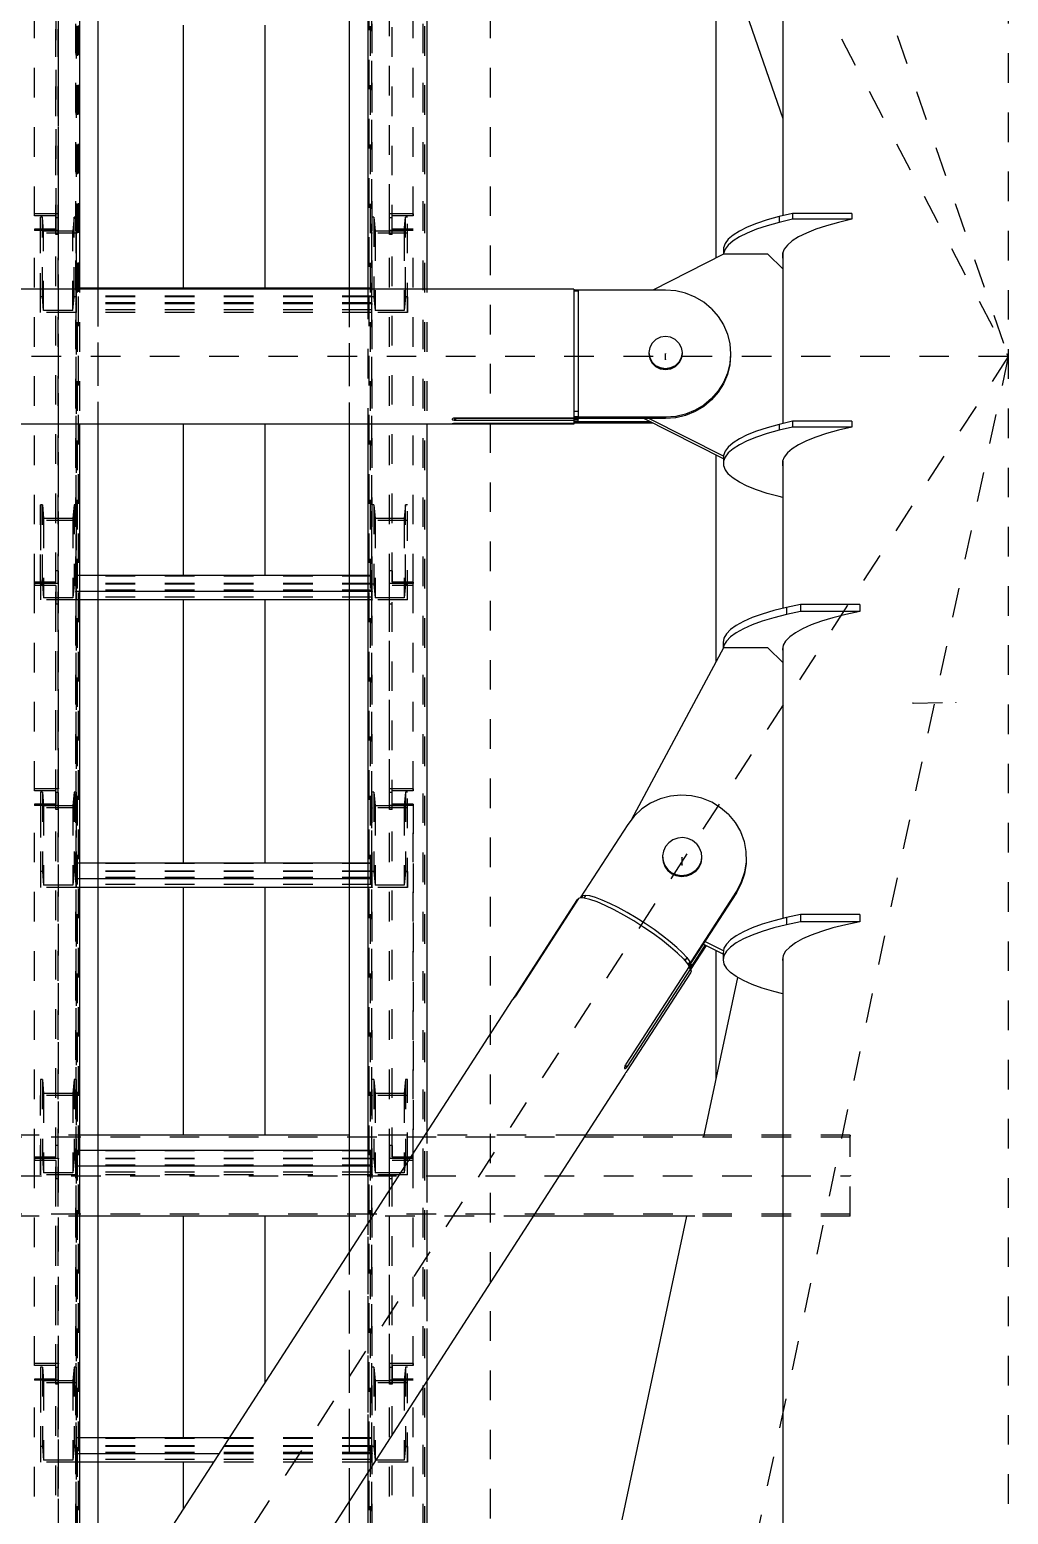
# Model space of a CAD drawing. Header units: millimetres. Extents: x 149919 to 150445, y 136651 to 136866.
# Drawn here: x 150262.21 to 150265.51, y 136836.66 to 136841.68 of the extents above; entities that cross this region are included whole.
import ezdxf

# ---------------------------------------------------------------- set-up
doc = ezdxf.new("R2010")
doc.units = ezdxf.units.MM
doc.header["$LTSCALE"] = 0.25
for name, pattern in [('CENTER', [50.8, 31.75, -6.35, 6.35, -6.35]), ('XKITLINE00', [0]), ('XKITLINE02', [4, 2, -2]), ('XKITLINE03', [6, 3, -1, 1, -1])]:
    doc.linetypes.add(name, pattern=pattern)

# ---------------------------------------------------------------- blocks, each defined once
blk = doc.blocks.new('çatıı')
at = {"color": 8, "linetype": 'CENTER'}
for p, q in [((12195, 20197.81), (12195, 18543.85)), ((11840, 20030.97), (12370, 19020.27)), ((12195, 19525.62), (12370, 19020.27)), ((12370, 19282.77), (12370, 17654.86)), ((12370, 19020.27), (11840, 19020.28)), ((12370, 19020.27), (11840, 18200.27)), ((12370, 19020.27), (12195, 18200.27)), ((12254.2, 19019.27), (12254.2, 19021.28)), ((12337.79, 18903.23), (12352.31, 18903.51)), ((12259.8, 18848.55), (12259.8, 18851))]:
    blk.add_line(p, q, dxfattribs=at)
at = {"color": 1, "linetype": 'XKITLINE03'}
for p, q in [((12049.02, 19347.97), (12049.01, 17639.73)), ((12055.02, 19330.99), (12055.02, 17630.24)), ((12154.97, 17630.24), (12154.97, 19330.99)), ((12049.01, 19137.83), (12049.01, 19068.5)), ((12160.99, 19068.5), (12160.99, 19137.83)), ((12049.01, 19062.86), (12049.01, 18943.64)), ((12055.01, 19062.01), (12055.01, 19035.19)), ((12154.99, 19035.19), (12154.99, 19062.01)), ((12160.99, 18943.64), (12160.99, 19062.86)), ((12154.99, 19038.06), (12055.01, 19038.06)), ((12055.01, 18964.92), (12055.01, 18938.1)), ((12154.99, 18938.1), (12154.99, 18964.92)), ((12049.01, 18943.64), (12049.01, 18874.32)), ((12160.99, 18874.32), (12160.99, 18943.64)), ((12154.99, 18940.97), (12055.01, 18940.97)), ((12049.01, 18868.68), (12049.01, 18749.46)), ((12055.01, 18867.82), (12055.01, 18841.01)), ((12154.99, 18841.01), (12154.99, 18867.82)), ((12160.99, 18749.46), (12160.99, 18868.68)), ((12154.99, 18843.88), (12055.01, 18843.88)), ((12055.01, 18770.73), (12055.01, 18743.92)), ((12154.99, 18743.92), (12154.99, 18770.73)), ((12049.01, 18749.46), (12049.01, 18680.14)), ((12154.99, 18746.79), (12055.01, 18746.79)), ((12160.99, 18680.14), (12160.99, 18749.46)), ((11893.35, 18743.61), (12316.66, 18743.61)), ((12049.01, 18674.49), (12049.01, 18555.28)), ((12055.01, 18673.64), (12055.01, 18646.82)), ((12154.99, 18646.82), (12154.99, 18673.64)), ((12160.99, 18555.28), (12160.99, 18674.49)), ((12154.99, 18649.7), (12055.01, 18649.7))]:
    blk.add_line(p, q, dxfattribs=at)
at = {"color": 116, "linetype": 'XKITLINE02', "true_color": 0x136734}
for p, q in [((12054.93, 17642.74), (12054.93, 19342.25)), ((12055.46, 17641.93), (12055.47, 19341.44)), ((12154.54, 17641.93), (12154.54, 19341.44)), ((12155.07, 17642.74), (12155.07, 19342.25)), ((12172.31, 17642.74), (12172.31, 19342.25)), ((12172.84, 17641.93), (12172.84, 19341.44)), ((12055.02, 19042.12), (12055.02, 19335.78)), ((12055.87, 19042.12), (12055.87, 19335.45)), ((12062.52, 17630.44), (12062.52, 19335.78)), ((12147.47, 17630.24), (12147.47, 19335.78)), ((12154.12, 17630.57), (12154.12, 19335.45)), ((12154.97, 17630.24), (12154.97, 19335.78)), ((12041.01, 19067.8), (12041.01, 19137.83)), ((12048.21, 19137.13), (12048.21, 19067.8)), ((12049.01, 19137.83), (12049.01, 19068.5)), ((12160.99, 19068.5), (12160.99, 19137.83)), ((12161.79, 19061.53), (12161.79, 19137.13)), ((12168.99, 19067.8), (12168.99, 19137.83)), ((12048.21, 19061.53), (12048.21, 19130.86)), ((12049.01, 19061.53), (12049.01, 19130.86)), ((12049.01, 19068.5), (12041.01, 19068.5)), ((12048.21, 19067.8), (12041.01, 19067.8)), ((12043.69, 19067.35), (12043.01, 19067.35)), ((12043.01, 19062.01), (12043.01, 19067.35)), ((12043.01, 19038.5), (12043.01, 19067.35)), ((12044.07, 19062.69), (12043.69, 19067.35)), ((12043.69, 19040.53), (12043.69, 19067.35)), ((12048.21, 19067.8), (12048.21, 19062.69)), ((12049.01, 19067.18), (12048.21, 19067.18)), ((12048.21, 19067.18), (12048.21, 19063.29)), ((12048.21, 18944.07), (12048.21, 19067.18)), ((12049.01, 19068.5), (12049.01, 19062.69)), ((12049.01, 19067.18), (12049.01, 19062.86)), ((12049.01, 18943.64), (12049.01, 19067.18)), ((12054.33, 19067.35), (12053.95, 19062.69)), ((12055.01, 19067.35), (12054.33, 19067.35)), ((12054.33, 19040.53), (12054.33, 19067.35)), ((12055.01, 19067.35), (12055.01, 19062.01)), ((12055.01, 19038.5), (12055.01, 19067.35)), ((12154.99, 19035.19), (12154.99, 19067.35)), ((12155.67, 19067.35), (12154.99, 19067.35)), ((12155.67, 19067.35), (12155.67, 19040.53)), ((12155.67, 19067.35), (12156.05, 19062.69)), ((12160.99, 19061.53), (12160.99, 19068.5)), ((12168.99, 19068.5), (12160.99, 19068.5)), ((12160.99, 18943.64), (12160.99, 19067.18)), ((12161.79, 19067.18), (12160.99, 19067.18)), ((12168.99, 19067.8), (12161.79, 19067.8)), ((12161.79, 18944.07), (12161.79, 19067.18)), ((12165.93, 19062.69), (12166.31, 19067.35)), ((12166.31, 19040.53), (12166.31, 19067.35)), ((12166.99, 19067.35), (12166.31, 19067.35)), ((12166.99, 19035.19), (12166.99, 19067.35)), ((12168.99, 19068.5), (12168.99, 19067.8)), ((12048.21, 19063.29), (12041.01, 19063.29)), ((12041.01, 19063.29), (12041.01, 19062.86)), ((12041.01, 18943.64), (12041.01, 19063.29)), ((12049.01, 19062.86), (12041.01, 19062.86)), ((12055.01, 19062.01), (12043.01, 19062.01)), ((12043.01, 19035.19), (12043.01, 19062.01)), ((12053.95, 19062.69), (12044.07, 19062.69)), ((12044.07, 19035.87), (12044.07, 19062.69)), ((12053.95, 19035.87), (12053.95, 19062.69)), ((12055.01, 19035.19), (12055.01, 19062.01)), ((12166.99, 19062.01), (12154.99, 19062.01)), ((12156.05, 19062.69), (12156.05, 19035.87)), ((12165.93, 19062.69), (12156.05, 19062.69)), ((12168.99, 19062.86), (12160.99, 19062.86)), ((12168.99, 19063.29), (12161.79, 19063.29)), ((12165.93, 19062.69), (12165.93, 19035.87)), ((12168.99, 18943.64), (12168.99, 19063.29)), ((12049.01, 19061.53), (12048.21, 19061.53)), ((12161.79, 19061.53), (12160.99, 19061.53)), ((12055.01, 19035.19), (12055.01, 19043.4)), ((12062.52, 19043.4), (12055.01, 19043.4)), ((12154.99, 19043.24), (12055.01, 19043.24)), ((12055.02, 17630.24), (12055.02, 19043.1)), ((12055.87, 17630.57), (12055.87, 19043.1)), ((12056.31, 17641.93), (12056.31, 19043.1)), ((12062.52, 17635.03), (12062.52, 19043.1)), ((12154.99, 19043.4), (12147.47, 19043.4)), ((12147.47, 17634.82), (12147.47, 19043.1)), ((12153.69, 17672.9), (12153.69, 19043.1)), ((12154.99, 19035.19), (12154.99, 19043.4)), ((12173.69, 17641.93), (12173.69, 19043.1)), ((12043.69, 19040.53), (12043.01, 19040.53)), ((12044.07, 19035.87), (12043.69, 19040.53)), ((12053.95, 19035.87), (12054.33, 19040.53)), ((12055.01, 19040.53), (12054.33, 19040.53)), ((12154.99, 19040.69), (12055.01, 19040.69)), ((12154.99, 19040.53), (12055.01, 19040.53)), ((12154.99, 19038.49), (12055.01, 19038.49)), ((12154.99, 19038.06), (12055.01, 19038.06)), ((12155.67, 19040.53), (12154.99, 19040.53)), ((12155.67, 19040.53), (12156.05, 19035.87)), ((12166.31, 19040.53), (12165.93, 19035.87)), ((12166.99, 19040.53), (12166.31, 19040.53)), ((12166.99, 19040.53), (12166.99, 19035.19)), ((12055.01, 19035.19), (12043.01, 19035.19)), ((12053.95, 19035.87), (12044.07, 19035.87)), ((12154.99, 19036.12), (12055.01, 19036.12)), ((12154.99, 19035.19), (12055.01, 19035.19)), ((12166.99, 19035.19), (12154.99, 19035.19)), ((12165.93, 19035.87), (12156.05, 19035.87)), ((12043.69, 18970.26), (12043.01, 18970.26)), ((12043.01, 18970.26), (12043.01, 18964.92)), ((12043.01, 18943.44), (12043.01, 18970.26)), ((12043.69, 18970.26), (12044.07, 18965.59)), ((12043.69, 18943.44), (12043.69, 18970.26)), ((12054.33, 18970.26), (12053.95, 18965.59)), ((12055.01, 18970.26), (12054.33, 18970.26)), ((12054.33, 18970.26), (12054.33, 18943.44)), ((12055.01, 18970.26), (12055.01, 18964.92)), ((12055.01, 18970.26), (12055.01, 18943.44)), ((12154.99, 18938.1), (12154.99, 18970.26)), ((12155.67, 18970.26), (12154.99, 18970.26)), ((12155.67, 18970.26), (12155.67, 18943.44)), ((12155.67, 18970.26), (12156.05, 18965.59)), ((12166.31, 18970.26), (12165.93, 18965.59)), ((12166.31, 18943.44), (12166.31, 18970.26)), ((12166.99, 18970.26), (12166.31, 18970.26)), ((12166.99, 18938.1), (12166.99, 18970.26)), ((12055.01, 18964.92), (12043.01, 18964.92)), ((12043.01, 18964.92), (12043.01, 18938.1)), ((12053.95, 18965.59), (12044.07, 18965.59)), ((12044.07, 18965.59), (12044.07, 18938.78)), ((12053.95, 18965.59), (12053.95, 18938.78)), ((12055.01, 18964.92), (12055.01, 18938.1)), ((12166.99, 18964.92), (12154.99, 18964.92)), ((12156.05, 18965.59), (12156.05, 18938.78)), ((12165.93, 18965.59), (12156.05, 18965.59)), ((12165.93, 18965.59), (12165.93, 18938.78)), ((12049.01, 18947.96), (12048.21, 18947.96)), ((12161.79, 18947.96), (12160.99, 18947.96)), ((12161.79, 18947.96), (12161.79, 18944.07)), ((12166.99, 18938.1), (12166.99, 18947.01)), ((12048.21, 18944.07), (12041.01, 18944.07)), ((12049.01, 18943.64), (12041.01, 18943.64)), ((12041.01, 18943.64), (12041.01, 18942.95)), ((12049.01, 18943.64), (12041.01, 18943.64)), ((12041.01, 18873.62), (12041.01, 18943.64)), ((12048.21, 18942.95), (12041.01, 18942.95)), ((12043.69, 18943.44), (12043.01, 18943.44)), ((12043.01, 18943.44), (12043.01, 18938.1)), ((12043.69, 18943.44), (12044.07, 18938.78)), ((12048.21, 18942.95), (12048.21, 18936.67)), ((12048.21, 18870.84), (12048.21, 18942.95)), ((12049.01, 18943.64), (12049.01, 18936.67)), ((12049.01, 18870.84), (12049.01, 18943.64)), ((12054.33, 18943.44), (12053.95, 18938.78)), ((12055.01, 18943.44), (12054.33, 18943.44)), ((12055.01, 18938.1), (12055.01, 18946.31)), ((12062.52, 18946.31), (12055.01, 18946.31)), ((12154.99, 18946.15), (12055.01, 18946.15)), ((12154.99, 18943.6), (12055.01, 18943.6)), ((12154.99, 18943.44), (12055.01, 18943.44)), ((12055.01, 18943.44), (12055.01, 18938.1)), ((12154.99, 18941.4), (12055.01, 18941.4)), ((12154.99, 18946.31), (12147.47, 18946.31)), ((12154.99, 18938.1), (12154.99, 18946.31)), ((12154.99, 18943.44), (12154.99, 18938.1)), ((12155.67, 18943.44), (12154.99, 18943.44)), ((12155.67, 18943.44), (12156.05, 18938.78)), ((12168.99, 18943.64), (12160.99, 18943.64)), ((12160.99, 18867.35), (12160.99, 18943.64)), ((12168.99, 18943.64), (12160.99, 18943.64)), ((12168.99, 18944.07), (12161.79, 18944.07)), ((12161.79, 18867.35), (12161.79, 18942.95)), ((12168.99, 18942.95), (12161.79, 18942.95)), ((12166.31, 18943.44), (12165.93, 18938.78)), ((12166.99, 18943.44), (12166.31, 18943.44)), ((12168.99, 18944.07), (12168.99, 18943.64)), ((12168.99, 18873.62), (12168.99, 18943.64)), ((12055.01, 18938.1), (12043.01, 18938.1)), ((12053.95, 18938.78), (12044.07, 18938.78)), ((12049.01, 18936.67), (12048.21, 18936.67)), ((12048.21, 18867.35), (12048.21, 18936.67)), ((12049.01, 18867.35), (12049.01, 18936.67)), ((12062.52, 18940.97), (12055.01, 18940.97)), ((12154.99, 18939.03), (12055.01, 18939.03)), ((12062.52, 18938.1), (12055.01, 18938.1)), ((12154.99, 18940.97), (12147.47, 18940.97)), ((12154.99, 18938.1), (12147.47, 18938.1)), ((12166.99, 18938.1), (12154.99, 18938.1)), ((12165.93, 18938.78), (12156.05, 18938.78)), ((12161.79, 18936.67), (12160.99, 18936.67)), ((12049.01, 18874.32), (12041.01, 18874.32)), ((12048.21, 18873.62), (12041.01, 18873.62)), ((12043.69, 18873.16), (12043.01, 18873.16)), ((12043.01, 18873.16), (12043.01, 18867.82)), ((12043.01, 18873.16), (12043.01, 18846.35)), ((12043.69, 18873.16), (12044.07, 18868.5)), ((12043.69, 18873.16), (12043.69, 18846.35)), ((12049.01, 18872.99), (12048.21, 18872.99)), ((12048.21, 18872.99), (12048.21, 18869.11)), ((12048.21, 18749.89), (12048.21, 18872.99)), ((12049.01, 18872.99), (12049.01, 18868.68)), ((12049.01, 18749.46), (12049.01, 18872.99)), ((12054.33, 18873.16), (12053.95, 18868.5)), ((12055.01, 18873.16), (12054.33, 18873.16)), ((12054.33, 18873.16), (12054.33, 18846.35)), ((12055.01, 18873.16), (12055.01, 18867.82)), ((12055.01, 18873.16), (12055.01, 18846.35)), ((12154.99, 18841.01), (12154.99, 18873.16)), ((12155.67, 18873.16), (12154.99, 18873.16)), ((12155.67, 18873.16), (12155.67, 18846.35)), ((12155.67, 18873.16), (12156.05, 18868.5)), ((12160.99, 18867.35), (12160.99, 18874.32)), ((12168.99, 18874.32), (12160.99, 18874.32)), ((12160.99, 18749.46), (12160.99, 18872.99)), ((12161.79, 18872.99), (12160.99, 18872.99)), ((12161.79, 18867.35), (12161.79, 18873.62)), ((12168.99, 18873.62), (12161.79, 18873.62)), ((12161.79, 18749.89), (12161.79, 18872.99)), ((12166.31, 18873.16), (12165.93, 18868.5)), ((12166.31, 18873.16), (12166.31, 18846.35)), ((12166.99, 18873.16), (12166.31, 18873.16)), ((12166.99, 18841.01), (12166.99, 18873.16)), ((12168.99, 18874.32), (12168.99, 18873.62)), ((12048.21, 18869.11), (12041.01, 18869.11)), ((12041.01, 18869.11), (12041.01, 18868.68)), ((12041.01, 18749.46), (12041.01, 18869.11)), ((12049.01, 18868.68), (12041.01, 18868.68)), ((12055.01, 18867.82), (12043.01, 18867.82)), ((12043.01, 18867.82), (12043.01, 18841.01)), ((12053.95, 18868.5), (12044.07, 18868.5)), ((12044.07, 18868.5), (12044.07, 18841.69)), ((12049.01, 18867.35), (12048.21, 18867.35)), ((12053.95, 18868.5), (12053.95, 18841.69)), ((12055.01, 18867.82), (12055.01, 18841.01)), ((12166.99, 18867.82), (12154.99, 18867.82)), ((12156.05, 18868.5), (12156.05, 18841.69)), ((12165.93, 18868.5), (12156.05, 18868.5)), ((12168.99, 18868.68), (12160.99, 18868.68)), ((12161.79, 18867.35), (12160.99, 18867.35)), ((12168.99, 18869.11), (12161.79, 18869.11)), ((12165.93, 18868.5), (12165.93, 18841.69)), ((12168.99, 18749.46), (12168.99, 18869.11)), ((12168.99, 18869.11), (12168.99, 18749.89)), ((12043.69, 18846.35), (12043.01, 18846.35)), ((12043.01, 18846.35), (12043.01, 18841.01)), ((12043.69, 18846.35), (12044.07, 18841.69)), ((12054.33, 18846.35), (12053.95, 18841.69)), ((12055.01, 18846.35), (12054.33, 18846.35)), ((12055.01, 18841.01), (12055.01, 18849.22)), ((12062.52, 18849.22), (12055.01, 18849.22)), ((12154.99, 18849.06), (12055.01, 18849.06)), ((12154.99, 18846.51), (12055.01, 18846.51)), ((12154.99, 18846.35), (12055.01, 18846.35)), ((12055.01, 18846.35), (12055.01, 18841.01)), ((12154.99, 18849.22), (12147.47, 18849.22)), ((12154.99, 18841.01), (12154.99, 18849.22)), ((12154.99, 18846.35), (12154.99, 18841.01)), ((12155.67, 18846.35), (12154.99, 18846.35)), ((12155.67, 18846.35), (12156.05, 18841.69)), ((12166.31, 18846.35), (12165.93, 18841.69)), ((12166.99, 18846.35), (12166.31, 18846.35)), ((12166.99, 18846.35), (12166.99, 18841.01)), ((12053.95, 18841.69), (12044.07, 18841.69)), ((12154.99, 18844.31), (12055.01, 18844.31)), ((12062.52, 18843.88), (12055.01, 18843.88)), ((12154.99, 18841.94), (12055.01, 18841.94)), ((12154.99, 18843.88), (12147.47, 18843.88)), ((12165.93, 18841.69), (12156.05, 18841.69)), ((12055.01, 18841.01), (12043.01, 18841.01)), ((12062.52, 18841.01), (12055.01, 18841.01)), ((12154.99, 18841.01), (12147.47, 18841.01)), ((12166.99, 18841.01), (12154.99, 18841.01)), ((12043.69, 18776.07), (12043.01, 18776.07)), ((12043.01, 18776.07), (12043.01, 18770.73)), ((12043.01, 18776.07), (12043.01, 18749.26)), ((12043.69, 18776.07), (12044.07, 18771.41)), ((12043.69, 18776.07), (12043.69, 18749.26)), ((12054.33, 18776.07), (12053.95, 18771.41)), ((12055.01, 18776.07), (12054.33, 18776.07)), ((12054.33, 18776.07), (12054.33, 18749.26)), ((12055.01, 18776.07), (12055.01, 18770.73)), ((12055.01, 18776.07), (12055.01, 18749.26)), ((12154.99, 18746.79), (12154.99, 18776.07)), ((12155.67, 18776.07), (12154.99, 18776.07)), ((12155.67, 18776.07), (12155.67, 18749.26)), ((12155.67, 18776.07), (12156.05, 18771.41)), ((12166.31, 18776.07), (12165.93, 18771.41)), ((12166.31, 18776.07), (12166.31, 18749.26)), ((12166.99, 18776.07), (12166.31, 18776.07)), ((12166.99, 18748.22), (12166.99, 18776.07)), ((12053.95, 18771.41), (12044.07, 18771.41)), ((12044.07, 18771.41), (12044.07, 18744.6)), ((12053.95, 18771.41), (12053.95, 18744.6)), ((12156.05, 18771.41), (12156.05, 18744.6)), ((12165.93, 18771.41), (12156.05, 18771.41)), ((12165.93, 18771.41), (12165.93, 18744.6)), ((12055.01, 18770.73), (12043.01, 18770.73)), ((12043.01, 18743.92), (12043.01, 18770.73)), ((12055.01, 18743.92), (12055.01, 18770.73)), ((12166.99, 18770.73), (12154.99, 18770.73)), ((12316.66, 18756.66), (11893.35, 18756.66)), ((12062.52, 18757.26), (12036.31, 18757.26)), ((12227.16, 18757.26), (12147.47, 18757.26)), ((12173.69, 18674.52), (12173.69, 18758.59)), ((12316.66, 18757.26), (12267.14, 18757.26)), ((12316.66, 18729.96), (12316.66, 18757.26)), ((12316.66, 18757.26), (12316.66, 18756.91)), ((12049.01, 18753.78), (12048.21, 18753.78)), ((12055.01, 18743.92), (12055.01, 18752.13)), ((12062.52, 18752.13), (12055.01, 18752.13)), ((12154.99, 18751.97), (12055.01, 18751.97)), ((12154.99, 18752.13), (12147.47, 18752.13)), ((12154.99, 18743.92), (12154.99, 18752.13)), ((12160.99, 18753.78), (12160.99, 18749.46)), ((12161.79, 18753.78), (12160.99, 18753.78)), ((12161.79, 18753.78), (12161.79, 18749.89)), ((12048.21, 18749.89), (12041.01, 18749.89)), ((12041.01, 18749.46), (12041.01, 18748.76)), ((12049.01, 18749.46), (12041.01, 18749.46)), ((12041.01, 18679.44), (12041.01, 18749.46)), ((12049.01, 18749.46), (12041.01, 18749.46)), ((12048.21, 18748.76), (12041.01, 18748.76)), ((12043.69, 18749.26), (12043.01, 18749.26)), ((12043.01, 18749.26), (12043.01, 18743.92)), ((12043.69, 18749.26), (12044.07, 18744.6)), ((12048.21, 18748.76), (12048.21, 18742.49)), ((12048.21, 18676.65), (12048.21, 18748.76)), ((12049.01, 18749.46), (12049.01, 18742.49)), ((12049.01, 18676.65), (12049.01, 18749.46)), ((12054.33, 18749.26), (12053.95, 18744.6)), ((12055.01, 18749.26), (12054.33, 18749.26)), ((12154.99, 18749.42), (12055.01, 18749.42)), ((12154.99, 18749.26), (12055.01, 18749.26)), ((12055.01, 18749.26), (12055.01, 18743.92)), ((12154.99, 18747.21), (12055.01, 18747.21)), ((12062.52, 18746.79), (12055.01, 18746.79)), ((12154.99, 18746.79), (12147.47, 18746.79)), ((12154.99, 18743.92), (12154.99, 18749.26)), ((12155.67, 18749.26), (12154.99, 18749.26)), ((12155.67, 18749.26), (12156.05, 18744.6)), ((12160.99, 18673.17), (12160.99, 18749.46)), ((12168.99, 18749.46), (12160.99, 18749.46)), ((12168.99, 18749.46), (12160.99, 18749.46)), ((12168.99, 18749.89), (12161.79, 18749.89)), ((12161.79, 18673.17), (12161.79, 18748.76)), ((12168.99, 18748.76), (12161.79, 18748.76)), ((12166.31, 18749.26), (12165.93, 18744.6)), ((12166.99, 18749.26), (12166.31, 18749.26)), ((12166.99, 18743.92), (12166.99, 18749.26)), ((12168.99, 18679.44), (12168.99, 18749.46)), ((12055.01, 18743.92), (12043.01, 18743.92)), ((12053.95, 18744.6), (12044.07, 18744.6)), ((12049.01, 18742.49), (12048.21, 18742.49)), ((12048.21, 18673.17), (12048.21, 18742.49)), ((12049.01, 18673.17), (12049.01, 18742.49)), ((12154.99, 18744.85), (12055.01, 18744.85)), ((12154.99, 18743.92), (12055.01, 18743.92)), ((12166.99, 18743.92), (12154.99, 18743.92)), ((12165.93, 18744.6), (12156.05, 18744.6)), ((12161.79, 18742.49), (12160.99, 18742.49)), ((12316.66, 18730.56), (11893.35, 18730.56)), ((12062.52, 18729.96), (12036.31, 18729.96)), ((12209.52, 18729.96), (12147.47, 18729.96)), ((12153.69, 18643.58), (12153.69, 18727.65)), ((12316.66, 18729.96), (12264.15, 18729.96)), ((12147.47, 18633.95), (12147.47, 18718.02)), ((12049.01, 18680.14), (12041.01, 18680.14)), ((12048.21, 18679.44), (12041.01, 18679.44)), ((12043.69, 18678.98), (12043.01, 18678.98)), ((12043.01, 18678.98), (12043.01, 18673.64)), ((12043.01, 18678.98), (12043.01, 18652.16)), ((12043.69, 18678.98), (12044.07, 18674.32)), ((12043.69, 18678.98), (12043.69, 18652.16)), ((12049.01, 18678.81), (12048.21, 18678.81)), ((12048.21, 18678.81), (12048.21, 18674.93)), ((12048.21, 18555.71), (12048.21, 18678.81)), ((12049.01, 18678.81), (12049.01, 18674.49)), ((12049.01, 18555.28), (12049.01, 18678.81)), ((12054.33, 18678.98), (12053.95, 18674.32)), ((12055.01, 18678.98), (12054.33, 18678.98)), ((12054.33, 18678.98), (12054.33, 18652.16)), ((12055.01, 18678.98), (12055.01, 18673.64)), ((12055.01, 18678.98), (12055.01, 18652.16)), ((12154.99, 18646.82), (12154.99, 18678.98)), ((12155.67, 18678.98), (12154.99, 18678.98)), ((12155.67, 18678.98), (12155.67, 18652.16)), ((12155.67, 18678.98), (12156.05, 18674.32)), ((12160.99, 18680.14), (12160.99, 18673.17)), ((12168.99, 18680.14), (12160.99, 18680.14)), ((12160.99, 18555.28), (12160.99, 18678.81)), ((12161.79, 18678.81), (12160.99, 18678.81)), ((12161.79, 18679.44), (12161.79, 18673.17)), ((12168.99, 18679.44), (12161.79, 18679.44)), ((12161.79, 18555.71), (12161.79, 18678.81)), ((12166.31, 18678.98), (12165.93, 18674.32)), ((12166.31, 18678.98), (12166.31, 18652.16)), ((12166.99, 18678.98), (12166.31, 18678.98)), ((12166.99, 18646.82), (12166.99, 18678.98)), ((12168.99, 18680.14), (12168.99, 18679.44)), ((12048.21, 18674.93), (12041.01, 18674.93)), ((12041.01, 18674.93), (12041.01, 18674.49)), ((12041.01, 18555.28), (12041.01, 18674.93)), ((12049.01, 18674.49), (12041.01, 18674.49)), ((12055.01, 18673.64), (12043.01, 18673.64)), ((12043.01, 18673.64), (12043.01, 18646.82)), ((12053.95, 18674.32), (12044.07, 18674.32)), ((12044.07, 18674.32), (12044.07, 18647.5)), ((12049.01, 18673.17), (12048.21, 18673.17)), ((12053.95, 18674.32), (12053.95, 18647.5)), ((12055.01, 18673.64), (12055.01, 18646.82)), ((12166.99, 18673.64), (12154.99, 18673.64)), ((12156.05, 18674.32), (12156.05, 18647.5)), ((12165.93, 18674.32), (12156.05, 18674.32)), ((12168.99, 18674.49), (12160.99, 18674.49)), ((12161.79, 18673.17), (12160.99, 18673.17)), ((12168.99, 18674.93), (12161.79, 18674.93)), ((12165.93, 18674.32), (12165.93, 18647.5)), ((12168.99, 18555.28), (12168.99, 18674.93)), ((12043.69, 18652.16), (12043.01, 18652.16)), ((12043.01, 18652.16), (12043.01, 18646.82)), ((12043.69, 18652.16), (12044.07, 18647.5)), ((12054.33, 18652.16), (12053.95, 18647.5)), ((12055.01, 18652.16), (12054.33, 18652.16)), ((12055.01, 18646.82), (12055.01, 18655.04)), ((12062.52, 18655.04), (12055.01, 18655.04)), ((12154.99, 18654.87), (12055.01, 18654.87)), ((12154.99, 18652.33), (12055.01, 18652.33)), ((12154.99, 18652.16), (12055.01, 18652.16)), ((12055.01, 18652.16), (12055.01, 18646.82)), ((12154.99, 18655.04), (12106.76, 18655.04)), ((12154.99, 18646.82), (12154.99, 18655.04)), ((12154.99, 18652.16), (12154.99, 18646.82)), ((12155.67, 18652.16), (12154.99, 18652.16)), ((12155.67, 18652.16), (12156.05, 18647.5)), ((12166.31, 18652.16), (12165.93, 18647.5)), ((12166.99, 18652.16), (12166.31, 18652.16)), ((12166.99, 18652.16), (12166.99, 18646.82)), ((12055.01, 18646.82), (12043.01, 18646.82)), ((12053.95, 18647.5), (12044.07, 18647.5)), ((12154.99, 18650.12), (12055.01, 18650.12)), ((12062.52, 18649.7), (12055.01, 18649.7)), ((12154.99, 18647.76), (12055.01, 18647.76)), ((12062.52, 18646.82), (12055.01, 18646.82)), ((12154.99, 18646.82), (12101.45, 18646.82)), ((12154.99, 18649.7), (12103.31, 18649.7)), ((12166.99, 18646.82), (12154.99, 18646.82)), ((12165.93, 18647.5), (12156.05, 18647.5))]:
    blk.add_line(p, q, dxfattribs=at)
at = {"color": 7, "linetype": 'XKITLINE00'}
for p, q in [((12056.31, 19043.1), (12056.32, 19342.36)), ((12153.69, 19043.1), (12153.69, 19342.36)), ((12173.69, 19043.1), (12173.69, 19342.36)), ((12062.52, 19043.1), (12062.52, 19333.42)), ((12147.47, 19043.1), (12147.47, 19333.42)), ((12147.47, 19043.4), (12062.52, 19043.4)), ((12056.31, 18576.99), (12056.31, 18997.46)), ((12062.52, 18586.6), (12062.52, 18997.46)), ((12147.47, 18718.02), (12147.47, 18997.46)), ((12153.69, 18727.65), (12153.69, 18997.46)), ((12173.69, 18758.59), (12173.69, 18997.46)), ((12147.47, 18946.31), (12062.52, 18946.31)), ((12147.47, 18940.97), (12062.52, 18940.97)), ((12147.47, 18938.1), (12062.52, 18938.1)), ((12147.47, 18849.22), (12062.52, 18849.22)), ((12147.47, 18843.88), (12062.52, 18843.88)), ((12147.47, 18841.01), (12062.52, 18841.01)), ((12147.47, 18757.26), (12062.52, 18757.26)), ((12267.14, 18757.26), (12227.16, 18757.26)), ((12147.47, 18752.13), (12062.52, 18752.13)), ((12147.47, 18746.79), (12062.52, 18746.79)), ((12147.47, 18729.96), (12062.52, 18729.96)), ((12264.15, 18729.96), (12209.52, 18729.96)), ((12173.69, 18223.1), (12173.69, 18674.52)), ((12106.76, 18655.04), (12062.52, 18655.04)), ((12103.31, 18649.7), (12062.52, 18649.7)), ((12101.45, 18646.82), (12062.52, 18646.82)), ((12153.69, 18223.1), (12153.69, 18643.58)), ((12147.47, 18223.1), (12147.47, 18633.95))]:
    blk.add_line(p, q, dxfattribs=at)
at = {"color": 8, "linetype": 'XKITLINE00'}
for p, q in [((12271.2, 19164.66), (12271.2, 19053.52)), ((12293.8, 19159.32), (12293.8, 19067.84)), ((12274.85, 19155.48), (12293.8, 19100.76)), ((12091.2, 19132.28), (12091.2, 19043.4)), ((12118.8, 19132.28), (12118.8, 19043.4)), ((12292.65, 19067.57), (12288.6, 19066.45)), ((12297.12, 19068.61), (12292.65, 19067.57)), ((12292.65, 19067.57), (12292.65, 19065.62)), ((12297.12, 19068.61), (12297.12, 19066.66)), ((12317.12, 19068.61), (12297.12, 19068.61)), ((12317.12, 19068.61), (12317.12, 19066.66)), ((12279.18, 19062.68), (12277.03, 19061.32)), ((12281.84, 19063.99), (12279.18, 19062.68)), ((12281.84, 19062.04), (12279.18, 19060.73)), ((12284.98, 19065.25), (12281.84, 19063.99)), ((12284.98, 19063.3), (12281.84, 19062.04)), ((12288.6, 19066.45), (12284.98, 19065.25)), ((12288.6, 19064.5), (12284.98, 19063.3)), ((12292.65, 19065.62), (12288.6, 19064.5)), ((12297.12, 19066.66), (12292.65, 19065.62)), ((12317.12, 19066.66), (12297.12, 19066.66)), ((12301.84, 19062.04), (12299.18, 19060.73)), ((12304.98, 19063.3), (12301.84, 19062.04)), ((12308.6, 19064.5), (12304.98, 19063.3)), ((12312.65, 19065.62), (12308.6, 19064.5)), ((12317.12, 19066.66), (12312.65, 19065.62)), ((12274.31, 19058.5), (12273.76, 19057.06)), ((12273.76, 19057.06), (12273.76, 19055.11)), ((12275.4, 19059.92), (12274.31, 19058.5)), ((12275.4, 19057.97), (12274.31, 19056.55)), ((12277.03, 19061.32), (12275.4, 19059.92)), ((12277.03, 19059.37), (12275.4, 19057.97)), ((12279.18, 19060.73), (12277.03, 19059.37)), ((12295.4, 19057.97), (12294.31, 19056.55)), ((12297.03, 19059.37), (12295.4, 19057.97)), ((12299.18, 19060.73), (12297.03, 19059.37)), ((12273.8, 19054.84), (12249.91, 19042.73)), ((12274.31, 19056.55), (12273.76, 19055.11)), ((12273.76, 19055.11), (12273.76, 19054.82)), ((12288.8, 19054.84), (12273.8, 19054.84)), ((12293.8, 19049.97), (12288.8, 19054.84)), ((12294.31, 19056.55), (12293.76, 19055.11)), ((12293.76, 19055.11), (12293.76, 19053.67)), ((12293.76, 19053.67), (12293.8, 19053.59)), ((12293.8, 19055.2), (12293.8, 19049.97)), ((12293.8, 19049.97), (12293.8, 18997.65)), ((12182.19, 19043.1), (12027.8, 19043.1)), ((12182.36, 19043.09), (12182.19, 19043.1)), ((12182.6, 19043.08), (12182.36, 19043.09)), ((12182.89, 19043.08), (12182.6, 19043.08)), ((12183.2, 19043.07), (12182.89, 19043.08)), ((12223.2, 19043.07), (12183.2, 19043.07)), ((12223.2, 19043.07), (12223.2, 19042.95)), ((12223.2, 19042.95), (12223.2, 19042.12)), ((12254.2, 19042.73), (12223.2, 19042.73)), ((12224.7, 19042.62), (12223.2, 19042.62)), ((12224.7, 19042.4), (12223.2, 19042.4)), ((12223.2, 19042.12), (12223.2, 19040.62)), ((12224.7, 19042.62), (12224.7, 19042.4)), ((12224.7, 19042.4), (12224.7, 19041.61)), ((12257.64, 19042.46), (12254.2, 19042.73)), ((12260.99, 19041.68), (12257.64, 19042.46)), ((12264.18, 19040.39), (12260.99, 19041.68)), ((12223.2, 19040.62), (12223.2, 19038.5)), ((12223.2, 19038.5), (12223.2, 19035.83)), ((12224.7, 19041.61), (12224.7, 19040.27)), ((12224.7, 19040.27), (12224.7, 19038.41)), ((12224.7, 19038.41), (12224.7, 19036.1)), ((12267.13, 19038.63), (12264.18, 19040.39)), ((12269.75, 19036.44), (12267.13, 19038.63)), ((12223.2, 19035.83), (12223.2, 19032.68)), ((12223.2, 19032.68), (12223.2, 19029.16)), ((12224.7, 19036.1), (12224.7, 19033.37)), ((12224.7, 19033.37), (12224.7, 19030.31)), ((12269.75, 19036.44), (12271.99, 19033.89)), ((12271.99, 19033.89), (12273.8, 19031.02)), ((12223.2, 19029.16), (12223.2, 19025.37)), ((12224.7, 19030.31), (12224.7, 19026.99)), ((12224.7, 19026.99), (12224.7, 19023.5)), ((12252.47, 19026.83), (12250.9, 19026.05)), ((12254.2, 19027.1), (12252.47, 19026.83)), ((12255.93, 19026.83), (12254.2, 19027.1)), ((12257.49, 19026.05), (12255.93, 19026.83)), ((12273.8, 19031.02), (12275.12, 19027.91)), ((12275.12, 19027.91), (12275.92, 19024.63)), ((12223.2, 19025.37), (12223.2, 19021.43)), ((12224.7, 19023.5), (12224.7, 19019.93)), ((12248.87, 19023.32), (12248.6, 19021.64)), ((12248.6, 19021.64), (12248.87, 19019.95)), ((12248.6, 19021.64), (12248.6, 19021.46)), ((12249.67, 19024.85), (12248.87, 19023.32)), ((12250.9, 19026.05), (12249.67, 19024.85)), ((12258.73, 19024.85), (12257.49, 19026.05)), ((12258.73, 19024.85), (12259.52, 19023.32)), ((12259.52, 19023.32), (12259.8, 19021.64)), ((12259.8, 19021.64), (12259.52, 19019.95)), ((12259.8, 19021.64), (12259.8, 19021.46)), ((12275.92, 19024.63), (12276.2, 19021.28)), ((12223.2, 19021.43), (12223.2, 19017.45)), ((12223.2, 19017.45), (12223.2, 19013.55)), ((12224.7, 19019.93), (12224.7, 19016.36)), ((12248.6, 19021.46), (12248.87, 19019.77)), ((12248.6, 19021.46), (12248.6, 19021.28)), ((12248.6, 19021.46), (12248.87, 19019.77)), ((12248.6, 19021.28), (12248.87, 19019.59)), ((12248.87, 19019.95), (12249.67, 19018.43)), ((12248.87, 19019.77), (12249.67, 19018.25)), ((12248.87, 19019.77), (12249.67, 19018.25)), ((12248.87, 19019.59), (12249.67, 19018.07)), ((12250.9, 19017.22), (12249.67, 19018.43)), ((12250.9, 19017.04), (12249.67, 19018.25)), ((12250.9, 19017.04), (12249.67, 19018.25)), ((12250.9, 19016.86), (12249.67, 19018.07)), ((12252.47, 19016.45), (12250.9, 19017.22)), ((12252.47, 19016.27), (12250.9, 19017.04)), ((12252.47, 19016.27), (12250.9, 19017.04)), ((12252.47, 19016.09), (12250.9, 19016.86)), ((12257.49, 19017.22), (12255.93, 19016.45)), ((12257.49, 19017.04), (12255.93, 19016.27)), ((12257.49, 19017.04), (12255.93, 19016.27)), ((12257.49, 19016.86), (12255.93, 19016.09)), ((12258.73, 19018.43), (12257.49, 19017.22)), ((12258.73, 19018.25), (12257.49, 19017.04)), ((12258.73, 19018.25), (12257.49, 19017.04)), ((12258.73, 19018.07), (12257.49, 19016.86)), ((12259.52, 19019.95), (12258.73, 19018.43)), ((12259.52, 19019.77), (12258.73, 19018.25)), ((12259.52, 19019.77), (12258.73, 19018.25)), ((12259.52, 19019.59), (12258.73, 19018.07)), ((12259.8, 19021.46), (12259.52, 19019.77)), ((12259.8, 19021.46), (12259.52, 19019.77)), ((12259.8, 19021.28), (12259.52, 19019.59)), ((12259.8, 19021.46), (12259.8, 19021.28)), ((12275.92, 19017.92), (12275.12, 19014.65)), ((12275.92, 19017.48), (12275.12, 19014.21)), ((12276.2, 19021.28), (12275.92, 19017.92)), ((12276.2, 19020.83), (12275.92, 19017.48)), ((12276.2, 19021.28), (12276.2, 19020.83)), ((12223.2, 19013.55), (12223.2, 19009.86)), ((12224.7, 19016.36), (12224.7, 19012.9)), ((12224.7, 19012.9), (12224.7, 19009.62)), ((12254.2, 19016.18), (12252.47, 19016.45)), ((12254.2, 19016), (12252.47, 19016.27)), ((12254.2, 19016), (12252.47, 19016.27)), ((12254.2, 19015.82), (12252.47, 19016.09)), ((12255.93, 19016.45), (12254.2, 19016.18)), ((12255.93, 19016.27), (12254.2, 19016)), ((12255.93, 19016.27), (12254.2, 19016)), ((12254.2, 19016.18), (12254.2, 19016)), ((12255.93, 19016.09), (12254.2, 19015.82)), ((12254.2, 19016), (12254.2, 19015.82)), ((12273.8, 19011.54), (12271.99, 19008.67)), ((12275.12, 19014.65), (12273.8, 19011.54)), ((12275.12, 19014.21), (12273.8, 19011.1)), ((12223.2, 19009.86), (12223.2, 19006.49)), ((12224.7, 19009.62), (12224.7, 19006.62)), ((12224.7, 19006.62), (12224.7, 19003.97)), ((12271.99, 19008.67), (12269.75, 19006.12)), ((12271.99, 19008.23), (12269.75, 19005.67)), ((12273.8, 19011.1), (12271.99, 19008.23)), ((12223.2, 19006.49), (12223.2, 19003.54)), ((12223.2, 19003.54), (12223.2, 19001.09)), ((12224.7, 19001.74), (12223.2, 19001.74)), ((12224.7, 19003.97), (12224.7, 19001.74)), ((12224.7, 19001.74), (12224.7, 18999.98)), ((12264.18, 19002.17), (12260.99, 19000.88)), ((12264.18, 19001.73), (12260.99, 19000.44)), ((12267.13, 19003.93), (12264.18, 19002.17)), ((12267.13, 19003.48), (12264.18, 19001.73)), ((12269.75, 19006.12), (12267.13, 19003.93)), ((12269.75, 19005.67), (12267.13, 19003.48)), ((12182.19, 18997.46), (12027.8, 18997.46)), ((12091.2, 18997.46), (12091.2, 18946.31)), ((12118.8, 18997.46), (12118.8, 18946.31)), ((12182.19, 18999.23), (12182.11, 18999.13)), ((12182.11, 18999.13), (12182.11, 18999.03)), ((12182.11, 18999.03), (12182.19, 18998.94)), ((12182.19, 18997.58), (12182.11, 18997.54)), ((12182.11, 18997.54), (12182.11, 18997.5)), ((12182.19, 18997.46), (12182.11, 18997.5)), ((12182.36, 18999.35), (12182.19, 18999.23)), ((12182.36, 18998.86), (12182.19, 18998.94)), ((12182.36, 18997.62), (12182.19, 18997.58)), ((12182.36, 18997.47), (12182.19, 18997.46)), ((12182.6, 18999.45), (12182.36, 18999.35)), ((12182.6, 18998.8), (12182.36, 18998.86)), ((12182.6, 18997.65), (12182.36, 18997.62)), ((12182.6, 18997.47), (12182.36, 18997.47)), ((12182.89, 18999.51), (12182.6, 18999.45)), ((12182.89, 18998.76), (12182.6, 18998.8)), ((12182.89, 18997.67), (12182.6, 18997.65)), ((12182.89, 18997.48), (12182.6, 18997.47)), ((12183.2, 18999.53), (12182.89, 18999.51)), ((12182.89, 18999.51), (12182.89, 18998.76)), ((12183.2, 18998.74), (12182.89, 18998.76)), ((12182.89, 18997.67), (12182.89, 18997.48)), ((12183.2, 18997.67), (12182.89, 18997.67)), ((12183.2, 18997.48), (12182.89, 18997.48)), ((12183.2, 18999.53), (12183.2, 18999.39)), ((12223.2, 18999.53), (12183.2, 18999.53)), ((12254.2, 18999.39), (12183.2, 18999.39)), ((12183.2, 18999.39), (12183.2, 18998.74)), ((12223.2, 18998.74), (12183.2, 18998.74)), ((12183.2, 18997.67), (12183.2, 18997.48)), ((12223.2, 18997.67), (12183.2, 18997.67)), ((12223.2, 18997.48), (12183.2, 18997.48)), ((12223.2, 19001.09), (12223.2, 18999.53)), ((12224.7, 18999.98), (12223.2, 18999.98)), ((12254.2, 18999.83), (12223.2, 18999.83)), ((12223.2, 18999.39), (12223.2, 18999.15)), ((12223.2, 18999.39), (12223.2, 18998.74)), ((12224.7, 18999.15), (12223.2, 18999.15)), ((12224.7, 18998.79), (12223.2, 18998.79)), ((12223.2, 18998.74), (12223.2, 18998)), ((12224.7, 18998.25), (12223.2, 18998.25)), ((12224.7, 18998.08), (12223.2, 18998.08)), ((12223.2, 18998), (12223.2, 18997.67)), ((12249.91, 18997.83), (12223.2, 18997.83)), ((12223.2, 18997.67), (12223.2, 18997.48)), ((12224.7, 18999.39), (12224.7, 18999.15)), ((12224.7, 18998.49), (12224.7, 18999.15)), ((12224.7, 18998.49), (12224.7, 18998.25)), ((12249.03, 18998.27), (12224.7, 18998.27)), ((12224.7, 18998.25), (12224.7, 18998.08)), ((12273.76, 18985.73), (12246.83, 18999.39)), ((12273.76, 18986.62), (12248.59, 18999.39)), ((12257.64, 19000.1), (12254.2, 18999.83)), ((12254.2, 18999.83), (12254.2, 18999.39)), ((12257.64, 18999.65), (12254.2, 18999.39)), ((12260.99, 19000.88), (12257.64, 19000.1)), ((12260.99, 19000.44), (12257.64, 18999.65)), ((12257.64, 19000.1), (12257.64, 18999.65)), ((12292.65, 18997.39), (12288.6, 18996.26)), ((12297.12, 18998.43), (12292.65, 18997.39)), ((12292.65, 18997.39), (12292.65, 18995.44)), ((12297.12, 18996.48), (12292.65, 18995.44)), ((12317.12, 18998.43), (12297.12, 18998.43)), ((12297.12, 18998.43), (12297.12, 18996.48)), ((12317.12, 18996.48), (12297.12, 18996.48)), ((12317.12, 18996.48), (12312.65, 18995.44)), ((12317.12, 18998.43), (12317.12, 18996.48)), ((12279.18, 18992.49), (12277.03, 18991.13)), ((12281.84, 18993.81), (12279.18, 18992.49)), ((12281.84, 18991.86), (12279.18, 18990.54)), ((12284.98, 18995.07), (12281.84, 18993.81)), ((12284.98, 18993.12), (12281.84, 18991.86)), ((12288.6, 18996.26), (12284.98, 18995.07)), ((12288.6, 18994.31), (12284.98, 18993.12)), ((12292.65, 18995.44), (12288.6, 18994.31)), ((12301.84, 18991.86), (12299.18, 18990.54)), ((12304.98, 18993.12), (12301.84, 18991.86)), ((12308.6, 18994.31), (12304.98, 18993.12)), ((12312.65, 18995.44), (12308.6, 18994.31)), ((12271.2, 18987.03), (12271.2, 18917.04)), ((12274.31, 18988.32), (12273.76, 18986.88)), ((12273.76, 18986.88), (12273.76, 18984.93)), ((12275.4, 18989.74), (12274.31, 18988.32)), ((12275.4, 18987.79), (12274.31, 18986.37)), ((12277.03, 18991.13), (12275.4, 18989.74)), ((12277.03, 18989.18), (12275.4, 18987.79)), ((12279.18, 18990.54), (12277.03, 18989.18)), ((12295.4, 18987.79), (12294.31, 18986.37)), ((12297.03, 18989.18), (12295.4, 18987.79)), ((12299.18, 18990.54), (12297.03, 18989.18)), ((12274.31, 18986.37), (12273.76, 18984.93)), ((12273.76, 18984.93), (12273.76, 18983.49)), ((12273.76, 18983.49), (12274.31, 18982.05)), ((12274.31, 18982.05), (12275.4, 18980.63)), ((12294.31, 18986.37), (12293.76, 18984.93)), ((12293.76, 18984.93), (12293.76, 18983.49)), ((12293.76, 18983.49), (12293.8, 18983.4)), ((12293.8, 18985.01), (12293.8, 18935.26)), ((12277.03, 18979.23), (12275.4, 18980.63)), ((12279.17, 18977.87), (12277.03, 18979.23)), ((12281.83, 18976.56), (12279.17, 18977.87)), ((12284.98, 18975.3), (12281.83, 18976.56)), ((12288.59, 18974.1), (12284.98, 18975.3)), ((12292.65, 18972.98), (12288.59, 18974.1)), ((12293.8, 18972.71), (12292.65, 18972.98)), ((12091.2, 18938.1), (12091.2, 18849.22)), ((12118.8, 18938.1), (12118.8, 18849.22)), ((12299.84, 18936.59), (12295.12, 18935.59)), ((12319.84, 18936.59), (12299.84, 18936.59)), ((12299.84, 18936.59), (12299.84, 18934.15)), ((12319.84, 18936.59), (12319.84, 18934.15)), ((12283.48, 18932.11), (12280.54, 18930.81)), ((12286.91, 18933.34), (12283.48, 18932.11)), ((12290.8, 18934.5), (12286.91, 18933.34)), ((12290.8, 18932.07), (12286.91, 18930.9)), ((12295.12, 18935.59), (12290.8, 18934.5)), ((12295.12, 18933.15), (12290.8, 18932.07)), ((12295.12, 18935.59), (12295.12, 18933.15)), ((12299.84, 18934.15), (12295.12, 18933.15)), ((12319.84, 18934.15), (12299.84, 18934.15)), ((12310.8, 18932.07), (12306.91, 18930.9)), ((12315.12, 18933.15), (12310.8, 18932.07)), ((12319.84, 18934.15), (12315.12, 18933.15)), ((12274.8, 18926.66), (12273.97, 18925.21)), ((12276.18, 18928.08), (12274.8, 18926.66)), ((12278.1, 18929.46), (12276.18, 18928.08)), ((12278.1, 18927.03), (12276.18, 18925.64)), ((12280.54, 18930.81), (12278.1, 18929.46)), ((12280.54, 18928.37), (12278.1, 18927.03)), ((12283.48, 18929.67), (12280.54, 18928.37)), ((12286.91, 18930.9), (12283.48, 18929.67)), ((12298.1, 18927.03), (12296.18, 18925.64)), ((12300.54, 18928.37), (12298.1, 18927.03)), ((12303.48, 18929.67), (12300.54, 18928.37)), ((12306.91, 18930.9), (12303.48, 18929.67)), ((12273.8, 18921.88), (12242.72, 18863.95)), ((12273.97, 18925.21), (12273.7, 18923.76)), ((12273.7, 18923.76), (12273.7, 18921.7)), ((12273.97, 18922.78), (12273.8, 18921.88)), ((12288.8, 18921.88), (12273.8, 18921.88)), ((12274.8, 18924.22), (12273.97, 18922.78)), ((12276.18, 18925.64), (12274.8, 18924.22)), ((12293.8, 18917.01), (12288.8, 18921.88)), ((12293.97, 18922.78), (12293.7, 18921.33)), ((12293.7, 18921.33), (12293.8, 18920.8)), ((12293.8, 18921.85), (12293.8, 18917.01)), ((12294.8, 18924.22), (12293.97, 18922.78)), ((12296.18, 18925.64), (12294.8, 18924.22)), ((12293.8, 18917.01), (12293.8, 18830.47)), ((12255.87, 18871.81), (12252.41, 18870.89)), ((12259.44, 18872.15), (12255.87, 18871.81)), ((12263.01, 18871.92), (12259.44, 18872.15)), ((12266.5, 18871.12), (12263.01, 18871.92)), ((12269.81, 18869.77), (12266.5, 18871.12)), ((12246.19, 18867.48), (12243.59, 18865.07)), ((12249.15, 18869.44), (12246.19, 18867.48)), ((12252.41, 18870.89), (12249.15, 18869.44)), ((12272.84, 18867.91), (12269.81, 18869.77)), ((12275.52, 18865.59), (12272.84, 18867.91)), ((12241.44, 18862.28), (12225.38, 18837.44)), ((12243.59, 18865.07), (12241.44, 18862.28)), ((12275.52, 18865.59), (12277.76, 18862.86)), ((12277.76, 18862.86), (12279.52, 18859.82)), ((12255.31, 18856.08), (12254.21, 18854.79)), ((12256.72, 18857.05), (12255.31, 18856.08)), ((12258.33, 18857.63), (12256.72, 18857.05)), ((12260.05, 18857.79), (12258.33, 18857.63)), ((12261.75, 18857.51), (12260.05, 18857.79)), ((12263.31, 18856.8), (12261.75, 18857.51)), ((12264.64, 18855.73), (12263.31, 18856.8)), ((12279.52, 18859.82), (12280.74, 18856.53)), ((12280.74, 18856.53), (12281.39, 18853.1)), ((12253.49, 18853.26), (12253.2, 18851.61)), ((12253.2, 18851.61), (12253.36, 18849.94)), ((12253.2, 18851.43), (12253.36, 18849.76)), ((12253.2, 18851.43), (12253.36, 18849.76)), ((12253.2, 18851.25), (12253.36, 18849.58)), ((12254.21, 18854.79), (12253.49, 18853.26)), ((12264.64, 18855.73), (12265.63, 18854.36)), ((12265.63, 18854.36), (12266.23, 18852.78)), ((12266.39, 18851.11), (12266.1, 18849.46)), ((12266.23, 18852.78), (12266.39, 18851.11)), ((12266.39, 18851.11), (12266.39, 18850.93)), ((12281.39, 18853.1), (12281.45, 18849.6)), ((12253.36, 18849.94), (12253.96, 18848.36)), ((12253.36, 18849.76), (12253.96, 18848.18)), ((12253.36, 18849.76), (12253.96, 18848.18)), ((12253.36, 18849.58), (12253.96, 18848)), ((12253.96, 18848.36), (12254.95, 18846.99)), ((12253.96, 18848.18), (12254.95, 18846.81)), ((12253.96, 18848.18), (12254.95, 18846.81)), ((12253.96, 18848), (12254.95, 18846.63)), ((12256.28, 18845.92), (12254.95, 18846.99)), ((12256.28, 18845.74), (12254.95, 18846.81)), ((12256.28, 18845.74), (12254.95, 18846.81)), ((12256.28, 18845.56), (12254.95, 18846.63)), ((12264.28, 18846.64), (12262.87, 18845.67)), ((12264.28, 18846.46), (12262.87, 18845.49)), ((12264.28, 18846.46), (12262.87, 18845.49)), ((12264.28, 18846.28), (12262.87, 18845.31)), ((12265.38, 18847.93), (12264.28, 18846.64)), ((12265.38, 18847.75), (12264.28, 18846.46)), ((12265.38, 18847.75), (12264.28, 18846.46)), ((12265.38, 18847.57), (12264.28, 18846.28)), ((12266.1, 18849.46), (12265.38, 18847.93)), ((12266.1, 18849.28), (12265.38, 18847.75)), ((12266.1, 18849.28), (12265.38, 18847.75)), ((12266.1, 18849.1), (12265.38, 18847.57)), ((12265.38, 18847.93), (12265.38, 18847.75)), ((12265.38, 18847.75), (12265.38, 18847.57)), ((12266.39, 18850.93), (12266.1, 18849.28)), ((12266.39, 18850.93), (12266.1, 18849.28)), ((12266.39, 18850.76), (12266.1, 18849.1)), ((12266.39, 18850.93), (12266.39, 18850.76)), ((12280.92, 18846.15), (12279.81, 18842.83)), ((12281.45, 18849.6), (12280.92, 18846.15)), ((12281.45, 18849.05), (12280.92, 18845.59)), ((12281.45, 18849.6), (12281.45, 18849.05)), ((12257.84, 18845.22), (12256.28, 18845.92)), ((12256.28, 18845.92), (12256.28, 18845.74)), ((12256.28, 18845.74), (12256.28, 18845.56)), ((12257.84, 18845.04), (12256.28, 18845.74)), ((12257.84, 18845.04), (12256.28, 18845.74)), ((12257.84, 18844.86), (12256.28, 18845.56)), ((12259.54, 18844.93), (12257.84, 18845.22)), ((12259.54, 18844.75), (12257.84, 18845.04)), ((12259.54, 18844.75), (12257.84, 18845.04)), ((12259.54, 18844.57), (12257.84, 18844.86)), ((12261.26, 18845.09), (12259.54, 18844.93)), ((12261.26, 18844.91), (12259.54, 18844.75)), ((12261.26, 18844.91), (12259.54, 18844.75)), ((12261.26, 18844.73), (12259.54, 18844.57)), ((12262.87, 18845.67), (12261.26, 18845.09)), ((12262.87, 18845.49), (12261.26, 18844.91)), ((12262.87, 18845.49), (12261.26, 18844.91)), ((12262.87, 18845.31), (12261.26, 18844.73)), ((12279.81, 18842.83), (12278.16, 18839.73)), ((12279.81, 18842.27), (12278.16, 18839.17)), ((12280.92, 18845.59), (12279.81, 18842.27)), ((12279.81, 18842.83), (12279.81, 18842.27)), ((12091.2, 18841.01), (12091.2, 18757.26)), ((12118.8, 18841.01), (12118.8, 18757.26)), ((12224.37, 18836.93), (12203.04, 18803.94)), ((12224.81, 18837.25), (12203.49, 18804.26)), ((12224.54, 18836.82), (12224.37, 18836.93)), ((12225.32, 18837.44), (12224.81, 18837.25)), ((12226.74, 18837.37), (12225.32, 18837.44)), ((12226.15, 18838.16), (12225.68, 18837.42)), ((12227.17, 18838.3), (12226.15, 18838.16)), ((12227.17, 18838.3), (12226.58, 18837.38)), ((12228.67, 18836.91), (12226.74, 18837.37)), ((12228.65, 18838.1), (12227.17, 18838.3)), ((12230.56, 18837.57), (12228.65, 18838.1)), ((12231.06, 18836.08), (12228.67, 18836.91)), ((12232.83, 18836.72), (12230.56, 18837.57)), ((12233.82, 18834.89), (12231.06, 18836.08)), ((12235.41, 18835.58), (12232.83, 18836.72)), ((12278.16, 18839.73), (12261.95, 18814.65)), ((12278.16, 18839.17), (12262.12, 18814.37)), ((12278.16, 18839.73), (12278.16, 18839.17)), ((12236.87, 18833.39), (12233.82, 18834.89)), ((12238.23, 18834.17), (12235.41, 18835.58)), ((12240.13, 18831.62), (12236.87, 18833.39)), ((12241.22, 18832.54), (12238.23, 18834.17)), ((12243.48, 18829.64), (12240.13, 18831.62)), ((12244.28, 18830.72), (12241.22, 18832.54)), ((12299.84, 18831.8), (12295.12, 18830.8)), ((12319.84, 18831.8), (12299.84, 18831.8)), ((12299.84, 18831.8), (12299.84, 18829.36)), ((12319.84, 18831.8), (12319.84, 18829.36)), ((12246.84, 18827.5), (12243.48, 18829.64)), ((12247.35, 18828.77), (12244.28, 18830.72)), ((12250.1, 18825.27), (12246.84, 18827.5)), ((12250.33, 18826.74), (12247.35, 18828.77)), ((12253.16, 18824.68), (12250.33, 18826.74)), ((12280.54, 18826.02), (12278.1, 18824.67)), ((12283.48, 18827.31), (12280.54, 18826.02)), ((12286.91, 18828.55), (12283.48, 18827.31)), ((12286.91, 18826.11), (12283.48, 18824.88)), ((12290.8, 18829.71), (12286.91, 18828.55)), ((12290.8, 18827.28), (12286.91, 18826.11)), ((12295.12, 18830.8), (12290.8, 18829.71)), ((12295.12, 18828.36), (12290.8, 18827.28)), ((12295.12, 18830.8), (12295.12, 18828.36)), ((12299.84, 18829.36), (12295.12, 18828.36)), ((12319.84, 18829.36), (12299.84, 18829.36)), ((12306.91, 18826.11), (12303.48, 18824.88)), ((12310.8, 18827.28), (12306.91, 18826.11)), ((12315.12, 18828.36), (12310.8, 18827.28)), ((12319.84, 18829.36), (12315.12, 18828.36)), ((12253.15, 18823.02), (12250.1, 18825.27)), ((12255.91, 18820.81), (12253.15, 18823.02)), ((12255.74, 18822.65), (12253.16, 18824.68)), ((12258.01, 18820.71), (12255.74, 18822.65)), ((12267.9, 18821.4), (12262.65, 18813.28)), ((12267.62, 18821.54), (12263.01, 18814.4)), ((12273.7, 18818.47), (12266.97, 18821.87)), ((12273.8, 18819.53), (12267.51, 18822.71)), ((12274.8, 18821.86), (12273.97, 18820.42)), ((12276.18, 18823.28), (12274.8, 18821.86)), ((12278.1, 18824.67), (12276.18, 18823.28)), ((12278.1, 18822.24), (12276.18, 18820.85)), ((12280.54, 18823.58), (12278.1, 18822.24)), ((12283.48, 18824.88), (12280.54, 18823.58)), ((12298.1, 18822.24), (12296.18, 18820.85)), ((12300.54, 18823.58), (12298.1, 18822.24)), ((12303.48, 18824.88), (12300.54, 18823.58)), ((12258.29, 18818.72), (12255.91, 18820.81)), ((12259.91, 18818.9), (12258.01, 18820.71)), ((12260.23, 18816.81), (12258.29, 18818.72)), ((12259.91, 18818.9), (12261.39, 18817.28)), ((12260.23, 18816.81), (12261.65, 18815.13)), ((12261.39, 18817.28), (12260.71, 18816.23)), ((12261.39, 18817.28), (12262.41, 18815.89)), ((12271.2, 18819.73), (12271.2, 18776.27)), ((12273.8, 18819.5), (12273.7, 18818.97)), ((12273.7, 18818.97), (12273.7, 18816.54)), ((12273.97, 18817.99), (12273.7, 18816.54)), ((12273.7, 18816.54), (12273.97, 18815.08)), ((12273.97, 18820.42), (12273.8, 18819.53)), ((12273.8, 18819.53), (12273.8, 18819.5)), ((12273.8, 18819.53), (12273.8, 18819.53)), ((12274.8, 18819.43), (12273.97, 18817.99)), ((12276.18, 18820.85), (12274.8, 18819.43)), ((12293.97, 18817.99), (12293.7, 18816.54)), ((12293.7, 18816.54), (12293.8, 18816.01)), ((12293.8, 18817.06), (12293.8, 18247.84)), ((12294.8, 18819.43), (12293.97, 18817.99)), ((12296.18, 18820.85), (12294.8, 18819.43)), ((12262.15, 18814.32), (12240.83, 18781.33)), ((12262.6, 18813.44), (12241.28, 18780.45)), ((12262.6, 18812.15), (12241.28, 18779.16)), ((12261.65, 18815.13), (12262.15, 18814.32)), ((12262.41, 18815.89), (12261.78, 18814.91)), ((12262.6, 18813.44), (12261.87, 18813.89)), ((12262.06, 18813.78), (12261.87, 18813.89)), ((12262.86, 18815.01), (12262.06, 18813.78)), ((12262.98, 18814.62), (12262.33, 18813.61)), ((12262.6, 18813.44), (12262.82, 18812.67)), ((12262.82, 18812.67), (12262.6, 18812.15)), ((12262.98, 18813.97), (12262.61, 18813.4)), ((12262.86, 18813.72), (12262.63, 18813.35)), ((12262.86, 18815.01), (12262.64, 18815.15)), ((12262.86, 18815.01), (12262.98, 18814.62)), ((12262.98, 18813.97), (12262.86, 18813.72)), ((12262.98, 18814.62), (12263.02, 18814.27)), ((12263.02, 18814.27), (12262.98, 18813.97)), ((12273.97, 18815.08), (12274.8, 18813.64)), ((12274.8, 18813.64), (12276.18, 18812.22)), ((12278.1, 18810.84), (12276.18, 18812.22)), ((12278.52, 18810.6), (12267.03, 18756.75)), ((12280.54, 18809.49), (12278.1, 18810.84)), ((12283.48, 18808.19), (12280.54, 18809.49)), ((12286.91, 18806.96), (12283.48, 18808.19)), ((12290.8, 18805.8), (12286.91, 18806.96)), ((12202.42, 18803.05), (11969.49, 18442.66)), ((12202.47, 18803.04), (12202.42, 18803.05)), ((12202.47, 18803.09), (12202.43, 18803.04)), ((12202.56, 18803.22), (12202.47, 18803.09)), ((12202.57, 18803.11), (12202.47, 18803.04)), ((12202.7, 18803.41), (12202.56, 18803.22)), ((12202.72, 18803.24), (12202.57, 18803.11)), ((12202.86, 18803.66), (12202.7, 18803.41)), ((12202.89, 18803.44), (12202.72, 18803.24)), ((12203.04, 18803.94), (12202.86, 18803.66)), ((12203, 18803.57), (12202.86, 18803.66)), ((12203.09, 18803.69), (12202.89, 18803.44)), ((12203.2, 18803.84), (12203.04, 18803.94)), ((12203.3, 18803.97), (12203.09, 18803.69)), ((12203.49, 18804.26), (12203.3, 18803.97)), ((12293.8, 18805.04), (12290.8, 18805.8)), ((12240.65, 18781.03), (12240.51, 18780.71)), ((12241.28, 18780.45), (12240.59, 18780.88)), ((12240.83, 18781.33), (12240.65, 18781.03)), ((12240.5, 18777.89), (12007.57, 18417.51)), ((12240.41, 18780.4), (12240.36, 18780.12)), ((12240.36, 18780.12), (12240.36, 18779.89)), ((12240.36, 18779.89), (12240.42, 18779.73)), ((12240.51, 18780.71), (12240.41, 18780.4)), ((12240.5, 18779.66), (12240.42, 18779.73)), ((12241.09, 18780.18), (12240.46, 18780.56)), ((12240.51, 18777.91), (12240.5, 18777.89)), ((12240.61, 18779.67), (12240.51, 18779.65)), ((12240.61, 18778.08), (12240.51, 18777.91)), ((12240.74, 18779.77), (12240.61, 18779.67)), ((12240.74, 18778.3), (12240.61, 18778.08)), ((12240.91, 18779.95), (12240.74, 18779.77)), ((12240.91, 18778.57), (12240.74, 18778.3)), ((12241.09, 18780.18), (12240.91, 18779.95)), ((12241.09, 18778.86), (12240.91, 18778.57)), ((12241.28, 18780.45), (12241.09, 18780.18)), ((12241.28, 18779.16), (12241.09, 18778.86)), ((12091.2, 18729.96), (12091.2, 18655.04)), ((12118.8, 18729.96), (12118.8, 18673.66)), ((12261.31, 18729.96), (12239.4, 18627.31)), ((12091.2, 18646.82), (12091.2, 18630.96))]:
    blk.add_line(p, q, dxfattribs=at)
at = {"color": 1, "linetype": 'XKITLINE00'}
for centre in [(12049.01, 19068.5), (12160.99, 19068.5), (12049.01, 19062.86), (12055.01, 19062.01), (12154.99, 19062.01), (12160.99, 19062.86), (12055.01, 19038.06), (12154.99, 19038.06), (12055.01, 19035.19), (12154.99, 19035.19), (12055.01, 18964.92), (12154.99, 18964.92), (12049.01, 18943.64), (12049.01, 18943.64), (12160.99, 18943.64), (12160.99, 18943.64), (12055.01, 18940.97), (12055.01, 18938.1), (12154.99, 18940.97), (12154.99, 18938.1), (12049.01, 18874.32), (12160.99, 18874.32), (12049.01, 18868.68), (12055.01, 18867.82), (12154.99, 18867.82), (12160.99, 18868.68), (12055.01, 18843.88), (12055.01, 18841.01), (12154.99, 18843.88), (12154.99, 18841.01), (12055.01, 18770.73), (12154.99, 18770.73), (12049.01, 18749.46), (12049.01, 18749.46), (12055.01, 18746.79), (12154.99, 18746.79), (12160.99, 18749.46), (12160.99, 18749.46), (12055.01, 18743.92), (12154.99, 18743.92), (12316.66, 18743.61), (12049.01, 18680.14), (12160.99, 18680.14), (12049.01, 18674.49), (12055.01, 18673.64), (12154.99, 18673.64), (12160.99, 18674.49), (12055.01, 18649.7), (12055.01, 18646.82), (12154.99, 18649.7), (12154.99, 18646.82)]:
    blk.add_circle(centre, 0.05, dxfattribs=at)
at = {"color": 8, "linetype": 'XKITLINE00'}
for centre in [(12254.2, 19021.28), (12254.2, 19019.27), (12370, 19020.27), (12370, 19020.27), (12370, 19020.27), (12370, 19020.27), (12370, 19020.27), (12337.79, 18903.23), (12352.31, 18903.51), (12259.8, 18851), (12259.8, 18848.55)]:
    blk.add_circle(centre, 0.05, dxfattribs=at)

msp = doc.modelspace()

# ---------------------------------------------------------------- block references
at = {"xscale": 0.009999943142843078, "yscale": 0.009999943142843078, "zscale": 0.009999943142843078}
msp.add_blockref('çatıı', (150141.8141, 136650.3731), dxfattribs=at)

doc.saveas('drawing.dxf')
